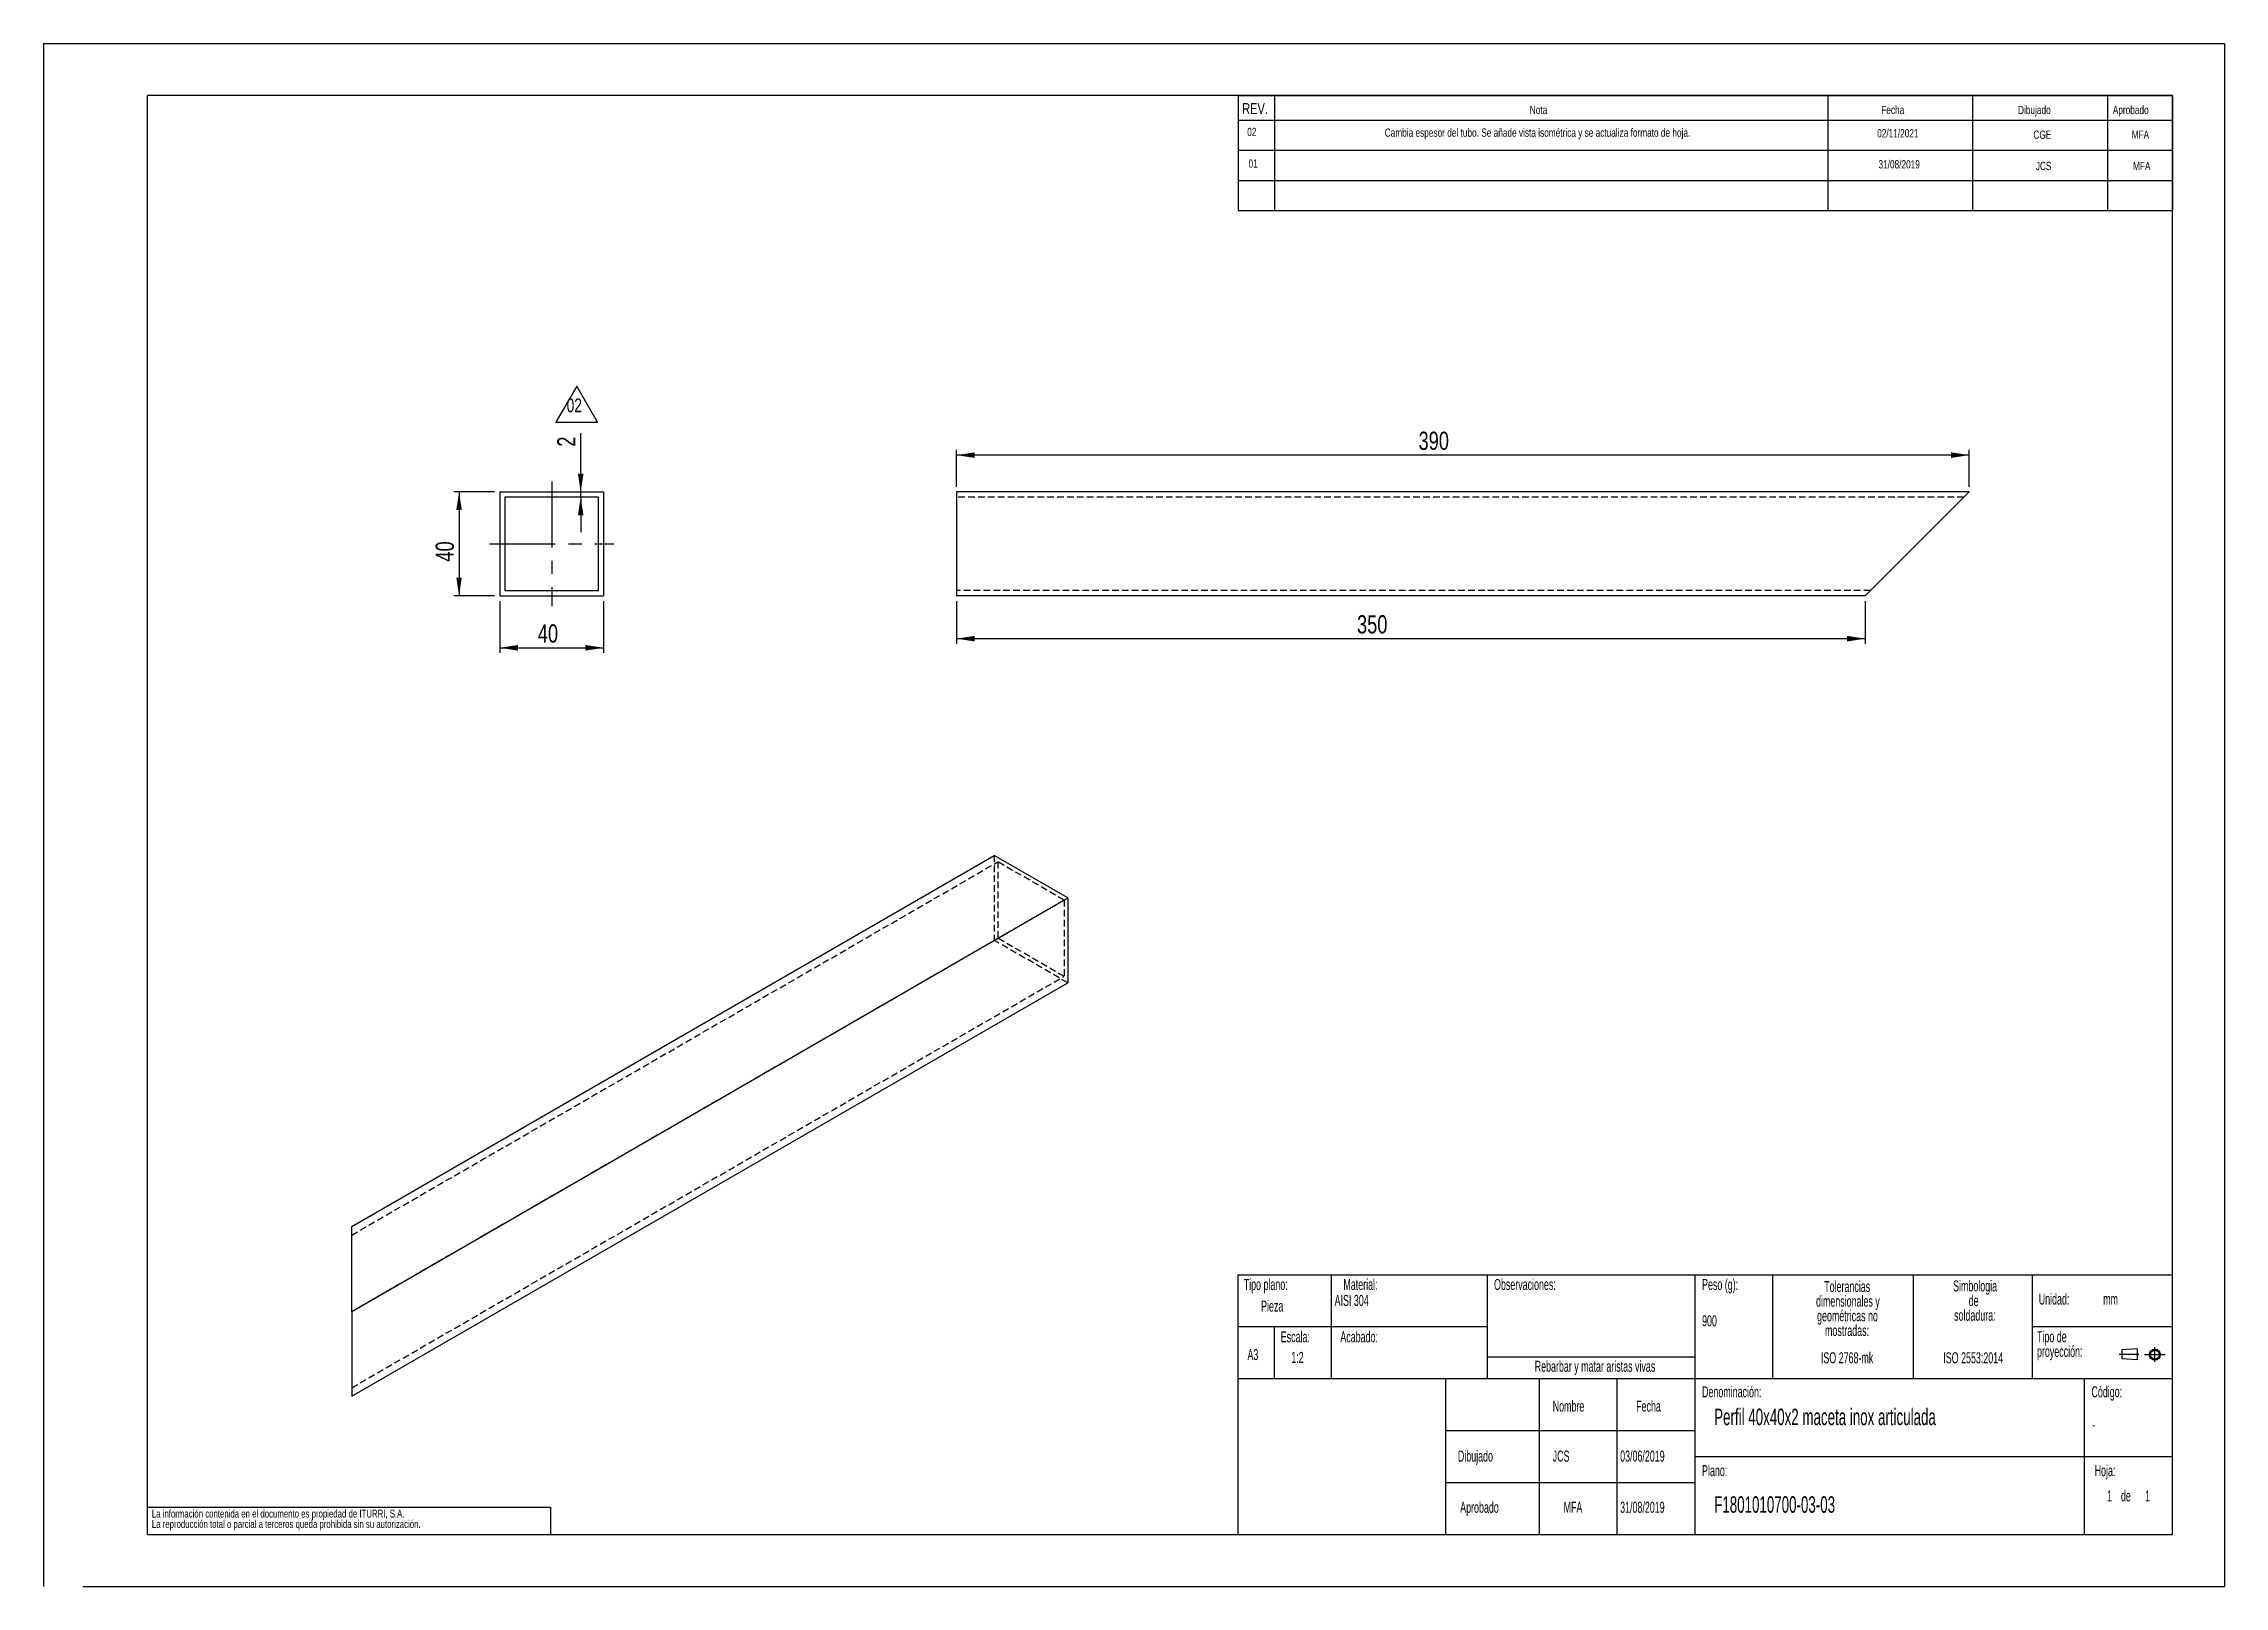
# Model space of a CAD drawing. Extents: x 0 to 5652, y 0 to 1625.
# Drawn here: x 0 to 840, y 0 to 594 of the extents above.
import ezdxf

# ---------------------------------------------------------------- set-up
doc = ezdxf.new("R2010")
doc.units = 0
doc.header["$LTSCALE"] = 2
doc.linetypes.add('CENTERX2', pattern=[20.32, 12.7, -2.54, 2.54, -2.54])
doc.linetypes.add('HIDDEN', pattern=[1.905, 1.27, -0.635])
doc.layers.get('0').update_dxf_attribs({"linetype": 'CONTINUOUS'})
doc.layers.add('FORMATO', color=7, linetype='CONTINUOUS')
doc.layers.add('SLD-0', color=179, linetype='CONTINUOUS')
doc.styles.add('SLDTEXTSTYLE0', font='TXT', dxfattribs={"width": 0.75})
doc.styles.add('SLDTEXTSTYLE1', font='TXT', dxfattribs={"width": 0.605})
doc.dimstyles.new('SLDDIMSTYLE0', dxfattribs={"dimtxt": 7, "dimasz": 7, "dimexe": 0, "dimexo": 0.0625, "dimgap": 1.75, "dimtad": 1, "dimdec": 1, "dimrnd": 1e-09, "dimzin": 12, "dimtxsty": 'SLDTEXTSTYLE0', "dimsah": 1, "dimcen": 0.09, "dimazin": 3, "dimtfac": 1, "dimtdec": 1, "dimtofl": 0, "dimtmove": 0, "dimatfit": 3, "dimtolj": 1, "dimtzin": 12})
doc.dimstyles.new('SLDDIMSTYLE1', dxfattribs={"dimtxt": 7, "dimasz": 7, "dimexe": 0, "dimexo": 0.0625, "dimgap": 1.75, "dimtad": 1, "dimdec": 1, "dimrnd": 1e-09, "dimzin": 12, "dimtxsty": 'SLDTEXTSTYLE0', "dimsah": 1, "dimcen": 0.09, "dimazin": 3, "dimtfac": 1, "dimtdec": 1, "dimtmove": 0, "dimatfit": 3, "dimtolj": 1, "dimtzin": 12})

# ---------------------------------------------------------------- blocks, each defined once
blk = doc.blocks.new('BLOQUE3')
at = {"color": 7, "linetype": 'CENTERX2'}
for p, q in [((795.85, 260.11), (789.6, 260.11)), ((797.76, 260.04), (804.32, 260.04)), ((801.04, 257.69), (801.04, 262.39))]:
    blk.add_line(p, q, dxfattribs=at)
at = {"color": 7, "linetype": 'CONTINUOUS'}
for p, q in [((795.37, 261.89), (790.46, 261.54)), ((790.46, 261.54), (790.46, 258.68)), ((795.37, 261.89), (795.37, 258.33)), ((795.37, 258.33), (790.46, 258.68))]:
    blk.add_line(p, q, dxfattribs=at)
for radius in [1.78, 1.43]:
    blk.add_circle((801.04, 260.04), radius, dxfattribs=at)
blk = doc.blocks.new('SW_NOTE_0_1')
at = {"layer": 'SLD-0', "color": 0, "attachment_point": 2, "style": 'SLDTEXTSTYLE1'}
for s, insert, char_height in [('dimensionales y', (15.09, -0.19), 4.2333), ('Tolerancias', (14.82, 5.46), 4.2333), ('geométricas no', (14.93, -5.83), 4.2333), ('mostradas:', (14.76, -11.48), 4.233)]:
    blk.add_mtext(s, dxfattribs=dict(at, insert=insert, char_height=char_height))
blk = doc.blocks.new('SW_NOTE_0_2')
at = {"layer": 'SLD-0', "color": 0, "attachment_point": 1, "style": 'SLDTEXTSTYLE1'}
for s, insert, char_height in [('Tipo de', (0, 5.46), 4.233), ('proyección:', (0, -0.19), 4.2333)]:
    blk.add_mtext(s, dxfattribs=dict(at, insert=insert, char_height=char_height))
blk = doc.blocks.new('SW_NOTE_0_3')
at = {"layer": 'SLD-0', "color": 0, "char_height": 4.233, "attachment_point": 2, "style": 'SLDTEXTSTYLE1'}
for s, insert in [('Simbologia', (14.22, 5.46)), ('de', (13.68, -0.19)), ('soldadura:', (14.13, -5.83))]:
    blk.add_mtext(s, dxfattribs=dict(at, insert=insert))
blk = doc.blocks.new('SW_NOTE_0_4')
at = {"layer": 'SLD-0', "color": 0, "char_height": 3, "attachment_point": 1, "style": 'SLDTEXTSTYLE0'}
for s, insert in [('La información contenida en el documento es propiedad de ITURRI, S.A.', (0, 3.86)), ('La reproducción total o parcial a terceros queda prohibida sin su autorización.', (0, -0.14))]:
    blk.add_mtext(s, dxfattribs=dict(at, insert=insert))
blk = doc.blocks.new('SW_NOTE_0_5')
at = {"layer": 'SLD-0', "color": 0, "attachment_point": 2, "style": 'SLDTEXTSTYLE1'}
for s, insert, char_height in [('dimensionales y', (15.09, -0.19), 4.2333), ('Tolerancias', (14.82, 5.46), 4.2333), ('geométricas no', (14.93, -5.83), 4.2333), ('mostradas:', (14.76, -11.48), 4.233)]:
    blk.add_mtext(s, dxfattribs=dict(at, insert=insert, char_height=char_height))
blk = doc.blocks.new('SW_NOTE_0_6')
at = {"layer": 'SLD-0', "color": 0, "attachment_point": 1, "style": 'SLDTEXTSTYLE1'}
for s, insert, char_height in [('Tipo de', (0, 5.46), 4.233), ('proyección:', (0, -0.19), 4.2333)]:
    blk.add_mtext(s, dxfattribs=dict(at, insert=insert, char_height=char_height))
blk = doc.blocks.new('SW_NOTE_0_7')
at = {"layer": 'SLD-0', "color": 0, "char_height": 4.233, "attachment_point": 2, "style": 'SLDTEXTSTYLE1'}
for s, insert in [('Simbologia', (14.22, 5.46)), ('de', (13.68, -0.19)), ('soldadura:', (14.13, -5.83))]:
    blk.add_mtext(s, dxfattribs=dict(at, insert=insert))
blk = doc.blocks.new('SW_NOTE_0_8')
at = {"layer": 'SLD-0', "color": 0, "char_height": 3, "attachment_point": 1, "style": 'SLDTEXTSTYLE0'}
for s, insert in [('La información contenida en el documento es propiedad de ITURRI, S.A.', (0, 3.86)), ('La reproducción total o parcial a terceros queda prohibida sin su autorización.', (0, -0.14))]:
    blk.add_mtext(s, dxfattribs=dict(at, insert=insert))
blk = doc.blocks.new('SW_NOTE_0')
at = {"layer": 'FORMATO', "color": 0, "insert": (0, 34.1), "char_height": 26.46, "attachment_point": 1, "style": 'SLDTEXTSTYLE0'}
blk.add_mtext('02', dxfattribs=at)
blk = doc.blocks.new('SIMBOLO_REV2')
at = {"layer": 'FORMATO'}
for p, q in [((402.7, 3240.7), (362.7, 3171.4)), ((442.7, 3171.4), (402.7, 3240.7)), ((362.7, 3171.4), (442.7, 3171.4))]:
    blk.add_line(p, q, dxfattribs=at)
at = {"layer": 'FORMATO', "color": 7}
blk.add_blockref('SW_NOTE_0', (383.3, 3183.2), dxfattribs=at)
blk = doc.blocks.new('_D')
at = {"layer": 'FORMATO', "color": 52}
for p, q in [((175.7, 379.38), (175.7, 359.38)), ((215.7, 379.38), (215.7, 359.38)), ((175.7, 361.38), (215.7, 361.38))]:
    blk.add_line(p, q, dxfattribs=at)
for points in [[(175.7, 361.38), (182.7, 360.3), (182.7, 362.46)], [(215.7, 361.38), (208.7, 362.46), (208.7, 360.3)]]:
    blk.add_solid(points, dxfattribs=at)
at = {"layer": 'FORMATO', "color": 52, "insert": (190.36, 370.4), "char_height": 7, "attachment_point": 1, "style": 'SLDTEXTSTYLE0'}
blk.add_mtext('40', dxfattribs=at)
blk = doc.blocks.new('_D_1')
at = {"layer": 'FORMATO', "color": 52}
for p, q in [((173.7, 421.38), (158.02, 421.38)), ((160.02, 421.38), (160.02, 381.38)), ((173.7, 381.38), (158.02, 381.38))]:
    blk.add_line(p, q, dxfattribs=at)
for points in [[(160.02, 421.38), (158.94, 414.38), (161.09, 414.38)], [(160.02, 381.38), (161.09, 388.38), (158.94, 388.38)]]:
    blk.add_solid(points, dxfattribs=at)
at = {"layer": 'FORMATO', "color": 52, "insert": (150.99, 394.56), "char_height": 7, "attachment_point": 1, "rotation": 90, "style": 'SLDTEXTSTYLE0'}
blk.add_mtext('40', dxfattribs=at)
blk = doc.blocks.new('_D_2')
at = {"layer": 'FORMATO', "color": 52}
for p, q in [((206.88, 421.38), (206.88, 443.97)), ((206.88, 419.38), (206.88, 421.38)), ((206.88, 419.38), (206.88, 405.92))]:
    blk.add_line(p, q, dxfattribs=at)
for points in [[(206.88, 421.38), (207.95, 428.38), (205.8, 428.38)], [(206.88, 419.38), (205.8, 412.38), (207.95, 412.38)]]:
    blk.add_solid(points, dxfattribs=at)
at = {"layer": 'FORMATO', "color": 52, "insert": (197.85, 438.79), "char_height": 7, "attachment_point": 1, "rotation": 90, "style": 'SLDTEXTSTYLE0'}
blk.add_mtext('2', dxfattribs=at)
blk = doc.blocks.new('_D_3')
at = {"layer": 'FORMATO', "color": 52}
for p, q in [((351.67, 423.38), (351.67, 437.56)), ((741.67, 423.38), (741.67, 437.56)), ((741.67, 435.56), (351.67, 435.56))]:
    blk.add_line(p, q, dxfattribs=at)
for points in [[(351.67, 435.56), (358.67, 434.48), (358.67, 436.64)], [(741.67, 435.56), (734.67, 436.64), (734.67, 434.48)]]:
    blk.add_solid(points, dxfattribs=at)
at = {"layer": 'FORMATO', "color": 52, "insert": (529.6, 444.58), "char_height": 7, "attachment_point": 1, "style": 'SLDTEXTSTYLE0'}
blk.add_mtext('390', dxfattribs=at)
blk = doc.blocks.new('_D_4')
at = {"layer": 'FORMATO', "color": 52}
for p, q in [((351.67, 379.38), (351.67, 362.89)), ((701.67, 379.38), (701.67, 362.89)), ((701.67, 364.89), (351.67, 364.89))]:
    blk.add_line(p, q, dxfattribs=at)
for points in [[(351.67, 364.89), (358.67, 363.81), (358.67, 365.97)], [(701.67, 364.89), (694.67, 365.97), (694.67, 363.81)]]:
    blk.add_solid(points, dxfattribs=at)
at = {"layer": 'FORMATO', "color": 52, "insert": (505.9, 373.91), "char_height": 7, "attachment_point": 1, "style": 'SLDTEXTSTYLE0'}
blk.add_mtext('350', dxfattribs=at)

msp = doc.modelspace()

# ---------------------------------------------------------------- linework, layer by layer
at = {"color": 7, "linetype": 'CONTINUOUS'}
for p, q in [((0, 594), (840, 594)), ((0, 594), (0, 0)), ((840, 594), (840, 0)), ((820, 574), (40, 574)), ((40, 20), (40, 574)), ((820, 20), (820, 574)), ((175.7, 421.38), (175.7, 381.38)), ((175.7, 421.38), (215.7, 421.38)), ((215.7, 421.38), (215.7, 381.38)), ((741.67, 421.38), (351.67, 421.38)), ((351.67, 421.38), (351.67, 381.38)), ((741.67, 421.38), (701.67, 381.38)), ((213.7, 419.38), (177.7, 419.38)), ((177.7, 419.38), (177.7, 383.38)), ((213.7, 383.38), (213.7, 419.38)), ((175.7, 381.38), (215.7, 381.38)), ((177.7, 383.38), (213.7, 383.38)), ((701.67, 381.38), (351.67, 381.38)), ((118.69, 138.53), (366.18, 281.4)), ((394.46, 265.07), (366.18, 281.4)), ((118.69, 105.87), (394.46, 265.07)), ((394.46, 265.07), (394.46, 232.41)), ((118.69, 73.21), (394.46, 232.41)), ((118.69, 105.87), (118.69, 138.53)), ((460, 120), (820, 120)), ((460, 120), (460, 20)), ((118.69, 105.87), (118.69, 73.21)), ((40, 20), (820, 20)), ((15.06, 0), (840, 0))]:
    msp.add_line(p, q, dxfattribs=at)
at = {"color": 7, "linetype": 'HIDDEN'}
for p, q in [((739.67, 419.38), (351.67, 419.38)), ((703.67, 383.38), (351.67, 383.38)), ((118.69, 135.26), (367.59, 278.95)), ((366.18, 281.4), (366.18, 248.74)), ((367.59, 278.95), (367.59, 249.55)), ((393.05, 264.25), (367.59, 278.95)), ((118.69, 105.87), (393.05, 264.25)), ((393.05, 264.25), (393.05, 234.86)), ((118.69, 105.87), (367.59, 249.55)), ((118.69, 105.87), (366.18, 248.74)), ((394.46, 232.41), (366.18, 248.74)), ((393.05, 234.86), (367.59, 249.55)), ((118.69, 76.48), (393.05, 234.86))]:
    msp.add_line(p, q, dxfattribs=at)
at = {"layer": 'FORMATO'}
for p, q in [((460.18, 574), (820, 574)), ((460.18, 574), (460.18, 529.73)), ((474.07, 574), (474.07, 529.73)), ((687.31, 574), (687.31, 529.73)), ((742.92, 574), (742.92, 529.73)), ((795.03, 574), (795.03, 529.73)), ((820, 574), (820, 529.73)), ((460.18, 564.53), (820, 564.53)), ((460.18, 552.93), (820, 552.93)), ((460.18, 541.33), (820, 541.33)), ((460.18, 529.73), (820, 529.73))]:
    msp.add_line(p, q, dxfattribs=at)
at = {"layer": 'FORMATO', "color": 52, "linetype": 'CENTERX2'}
for p, q in [((195.7, 425.38), (195.7, 377.38)), ((171.7, 401.38), (219.7, 401.38))]:
    msp.add_line(p, q, dxfattribs=at)
at = {"layer": 'SLD-0'}
for p, q in [((496, 120), (496, 80)), ((556, 120), (556, 80)), ((636, 120), (636, 80)), ((666, 120), (666, 80)), ((720.16, 120), (720.16, 80)), ((766, 120), (766, 80)), ((460, 100), (496, 100)), ((474, 100), (474, 80)), ((496, 100), (556, 100)), ((766, 100), (820, 100)), ((556, 88.32), (636, 88.32)), ((460, 80), (820, 80)), ((540, 80), (540, 20)), ((576, 80), (576, 20)), ((606, 80), (606, 20)), ((636, 80), (636, 20)), ((786, 80), (786, 20)), ((540, 60), (636, 60)), ((636, 50), (786, 50)), ((786, 50), (820, 50)), ((540, 40), (636, 40)), ((40, 30.49), (195.26, 30.49)), ((195.26, 30.49), (195.26, 20))]:
    msp.add_line(p, q, dxfattribs=at)

# ---------------------------------------------------------------- block references
at = {"color": 7, "linetype": 'CONTINUOUS', "xscale": 1.2, "yscale": 1.2, "zscale": 1.2}
msp.add_blockref('BLOQUE3', (-148.02, -222.82), dxfattribs=at)
msp.add_blockref('BLOQUE3', (-148.02, -222.82), dxfattribs=at)
at = {"layer": 'FORMATO', "xscale": 0.2, "yscale": 0.2, "zscale": 0.2}
msp.add_blockref('SIMBOLO_REV2', (124.8, -186.07), dxfattribs=at)
at = {"layer": 'SLD-0'}
for name, p in [('SW_NOTE_0_1', (679.89, 112.11)), ('SW_NOTE_0_5', (679.89, 112.11)), ('SW_NOTE_0_3', (729.75, 112.33)), ('SW_NOTE_0_7', (729.75, 112.33)), ('SW_NOTE_0_2', (767.83, 92.78)), ('SW_NOTE_0_6', (767.83, 92.78)), ('SW_NOTE_0_4', (41.68, 25.64)), ('SW_NOTE_0_8', (41.68, 25.64))]:
    msp.add_blockref(name, p, dxfattribs=at)

# ---------------------------------------------------------------- texts
at = {"layer": 'FORMATO', "style": 'SLDTEXTSTYLE0'}
for s, insert, char_height, attachment_point in [('REV.', (461.67, 571.1), 4.233, 1), ('Nota', (572.45, 570.05), 3.175, 1), ('Fecha', (707.85, 570.05), 3.175, 1), ('Dibujado', (760.52, 570.05), 3.175, 1), ('Aprobado', (797.02, 570.05), 3.175, 1), ('02', (465.37, 561.58), 3.175, 2), ('Cambia espesor del tubo. Se añade vista isométrica y se actualiza formato de hoja.', (575.43, 561.32), 3.175, 2), ('02/11/2021', (714.23, 561.07), 3.175, 2), ('CGE', (769.89, 560.54), 3.175, 2), ('MFA', (807.65, 560.54), 3.175, 2), ('01', (465.89, 549.4), 3.175, 2), ('31/08/2019', (714.74, 549.13), 3.175, 2), ('JCS', (770.37, 548.48), 3.175, 2), ('MFA', (808.16, 548.48), 3.175, 2)]:
    msp.add_mtext(s, dxfattribs=dict(at, insert=insert, char_height=char_height, attachment_point=attachment_point))
at = {"layer": 'SLD-0', "style": 'SLDTEXTSTYLE1'}
for s, insert, char_height, attachment_point in [('Tipo plano:', (462.26, 118.36), 4.2333, 1), ('Tipo plano:', (462.26, 118.36), 4.2333, 1), ('Material:', (500.66, 118.36), 4.233, 1), ('Material:', (500.66, 118.36), 4.233, 1), ('Observaciones:', (558.68, 118.36), 4.2333, 1), ('Observaciones:', (558.68, 118.36), 4.2333, 1), ('Peso (g):', (638.81, 118.36), 4.233, 1), ('Peso (g):', (638.81, 118.36), 4.233, 1), ('Pieza', (468.95, 110.04), 4.233, 1), ('Pieza', (468.95, 110.04), 4.233, 1), ('AISI 304', (497.27, 112.21), 4.233, 1), ('AISI 304', (497.27, 112.21), 4.233, 1), ('Unidad:', (768.49, 112.74), 4.233, 1), ('Unidad:', (768.49, 112.74), 4.233, 1), ('mm', (793.32, 112.74), 4.233, 1), ('mm', (793.32, 112.74), 4.233, 1), ('900', (638.81, 104.36), 4.233, 1), ('900', (638.81, 104.36), 4.233, 1), ('Escala:', (476.53, 98.2), 4.233, 1), ('Escala:', (476.53, 98.2), 4.233, 1), ('Acabado:', (499.48, 98.2), 4.233, 1), ('Acabado:', (499.48, 98.2), 4.233, 1), ('A3', (463.72, 91.35), 4.233, 1), ('A3', (463.72, 91.35), 4.233, 1), ('1:2', (480.58, 90.27), 4.233, 1), ('1:2', (480.58, 90.27), 4.233, 1), ('Rebarbar y matar aristas vivas', (597.57, 86.85), 4.2333, 2), ('Rebarbar y matar aristas vivas', (597.57, 86.85), 4.2333, 2), ('ISO 2768-mk', (694.67, 90.12), 4.2333, 2), ('ISO 2768-mk', (694.67, 90.12), 4.2333, 2), ('ISO 2553:2014', (743.25, 90.12), 4.2333, 2), ('ISO 2553:2014', (743.25, 90.12), 4.2333, 2), ('Denominación:', (638.81, 77.03), 4.2333, 1), ('Denominación:', (638.81, 77.03), 4.2333, 1), ('Código:', (788.8, 77.03), 4.233, 1), ('Código:', (788.8, 77.03), 4.233, 1), ('Nombre', (581.28, 71.51), 4.233, 1), ('Nombre', (581.28, 71.51), 4.233, 1), ('Fecha', (613.42, 71.51), 4.233, 1), ('Fecha', (613.42, 71.51), 4.233, 1), ('Perfil 40x40x2 maceta inox articulada', (643.48, 68.43), 6.35, 1), ('Perfil 40x40x2 maceta inox articulada', (643.48, 68.43), 6.35, 1), ('-', (789.17, 64.39), 4.23, 1), ('-', (789.17, 64.39), 4.23, 1), ('Dibujado', (544.75, 52.28), 4.233, 1), ('Dibujado', (544.75, 52.28), 4.233, 1), ('JCS', (581.28, 52.28), 4.233, 1), ('03/06/2019', (607.26, 52.28), 4.233, 1), ('Plano:', (638.81, 46.68), 4.233, 1), ('Plano:', (638.81, 46.68), 4.233, 1), ('Hoja:', (790.03, 46.68), 4.233, 1), ('Hoja:', (790.03, 46.68), 4.233, 1), ('F1801010700-03-03', (643.48, 34.69), 6.35, 1), ('F1801010700-03-03', (643.48, 34.69), 6.35, 1), ('1', (794.83, 36.95), 4.23, 1), ('1', (794.83, 36.95), 4.23, 1), ('1', (794.83, 36.95), 4.23, 1), ('1', (794.83, 36.95), 4.23, 1), ('de', (800.16, 36.95), 4.233, 1), ('de', (800.16, 36.95), 4.233, 1), ('de', (800.16, 36.95), 4.233, 1), ('de', (800.16, 36.95), 4.233, 1), ('1', (809.46, 36.95), 4.23, 1), ('1', (809.46, 36.95), 4.23, 1), ('1', (809.46, 36.95), 4.23, 1), ('1', (809.46, 36.95), 4.23, 1), ('Aprobado', (545.65, 32.56), 4.233, 1), ('Aprobado', (545.65, 32.56), 4.233, 1), ('MFA', (585.47, 32.56), 4.233, 1), ('31/08/2019', (607.26, 32.56), 4.233, 1)]:
    msp.add_mtext(s, dxfattribs=dict(at, insert=insert, char_height=char_height, attachment_point=attachment_point))

# ---------------------------------------------------------------- dimensions: what is measured, and where the dimension line sits
at = {"layer": 'FORMATO', "color": 52}
for base, p1, p2, angle, dimstyle, picture, middle in [((206.88, 421.38), (213.7, 419.38), (215.7, 421.38), 90, 'SLDDIMSTYLE1', '_D_2', (206.88, 441.38)), ((160.02, 381.38), (175.7, 421.38), (175.7, 381.38), 90, 'SLDDIMSTYLE0', '_D_1', (160.02, 399.73)), ((215.7, 361.38), (175.7, 381.38), (215.7, 381.38), 0, 'SLDDIMSTYLE0', '_D', (195.54, 361.38))]:
    dim = msp.add_linear_dim(base=base, p1=p1, p2=p2, angle=angle, dimstyle=dimstyle, dxfattribs=at)
    dim.commit()
    dim.dimension.update_dxf_attribs({"geometry": picture, "text_midpoint": middle, "dimtype": 160})
for base, p1, p2, picture, middle in [((351.67, 435.56), (741.67, 421.38), (351.67, 421.38), '_D_3', (537.36, 435.56)), ((351.67, 364.89), (701.67, 381.38), (351.67, 381.38), '_D_4', (513.66, 364.89))]:
    dim = msp.add_linear_dim(base=base, p1=p1, p2=p2, dimstyle='SLDDIMSTYLE0', dxfattribs=at)
    dim.commit()
    dim.dimension.update_dxf_attribs({"geometry": picture, "text_midpoint": middle, "dimtype": 160})

doc.saveas('drawing.dxf')
